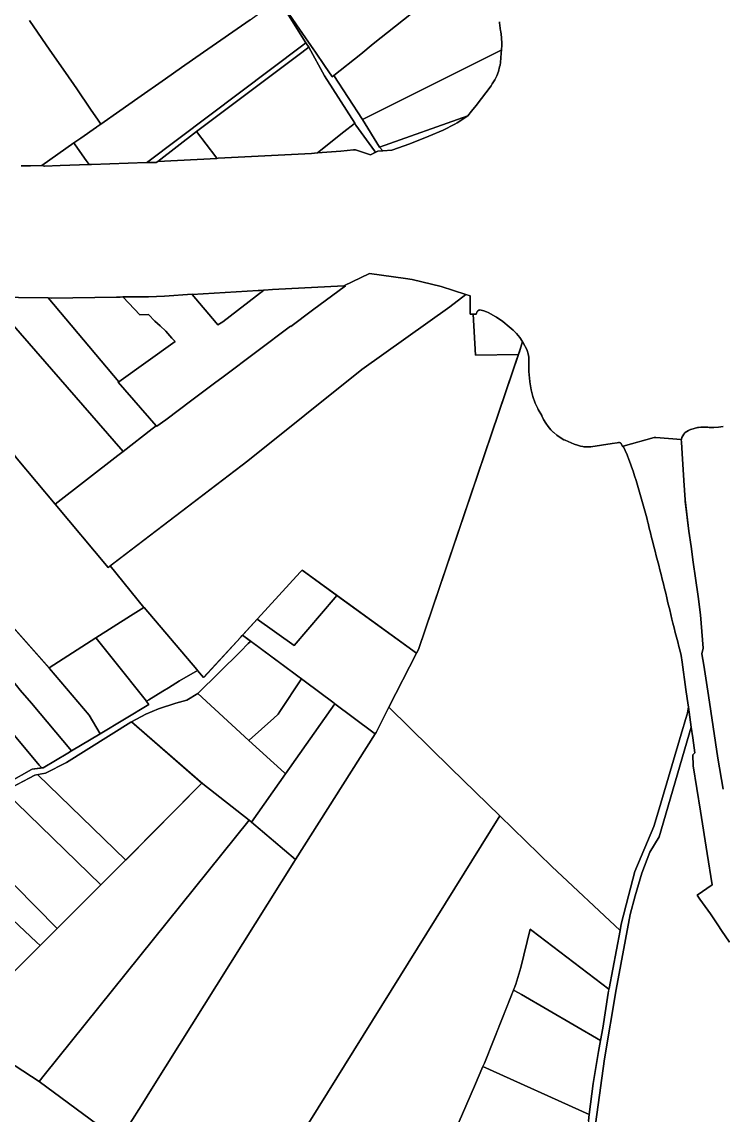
# Model space of a CAD drawing. Header units: metres. Extents: x 3 to 1005126, y 39 to 4383651.
# Drawn here: x 490610 to 491045, y 4369127 to 4369805 of the extents above; entities that cross this region are included whole.
import ezdxf

# ---------------------------------------------------------------- set-up
doc = ezdxf.new("R2010")
doc.units = ezdxf.units.M
doc.header["$MEASUREMENT"] = 0
doc.layers.add('TM_Llucmajor', color=7, linetype='Continuous')

msp = doc.modelspace()

# ---------------------------------------------------------------- linework, layer by layer
at = {"layer": 'TM_Llucmajor', "linetype": 'Continuous', "flags": 128}
for points in [[(490656.88, 4369739.67), (490659.26, 4369741.33), (490671.16, 4369749.61), (490682.24, 4369757.49), (490699.46, 4369769.58), (490709.28, 4369776.46), (490722.99, 4369785.96), (490751.86, 4369806.18), (490764.14, 4369814.88), (490763.89, 4369815.28), (490769.47, 4369818.89), (490770.49, 4369817.34), (490786.55, 4369791.82), (490783.81, 4369789.76), (490688.36, 4369718.04), (490687.66, 4369717.51), (490653.39, 4369716.44), (490652.01, 4369716.39), (490650.23, 4369718.86), (490643.3, 4369728.48), (490642.54, 4369729.75), (490646.86, 4369732.76), (490656.52, 4369739.41), (490656.88, 4369739.67)], [(490687.66, 4369717.51), (490688.36, 4369718.04), (490783.81, 4369789.76), (490786.55, 4369791.82), (490788.43, 4369789.19), (490781.43, 4369783.94), (490718.59, 4369736.8), (490694.55, 4369718.24), (490693.55, 4369717.53), (490688.33, 4369717.53), (490687.66, 4369717.51)], [(490732.11, 4369720.22), (490731.23, 4369720.17), (490730.58, 4369721.03), (490718.59, 4369736.8), (490781.43, 4369783.94), (490788.43, 4369789.19), (490798.14, 4369771.35), (490816.86, 4369741.96), (490816.47, 4369741.65), (490810.02, 4369736.54), (490794.78, 4369724.44), (490793.67, 4369723.55), (490790.02, 4369723.26), (490732.11, 4369720.22)], [(490832.19, 4369727.1), (490821.64, 4369744.36), (490907.72, 4369787.3), (490907.9, 4369787.39), (490907.64, 4369785.38), (490907.6, 4369782.51), (490907.3, 4369779.66), (490907, 4369777.94), (490906.76, 4369776.84), (490905.97, 4369774.08), (490904.94, 4369771.4), (490903.69, 4369768.82), (490902.21, 4369766.36), (490901.42, 4369765.22), (490892.16, 4369752.98), (490889.26, 4369749.42), (490886.92, 4369746.54), (490832.19, 4369727.1)], [(490793.67, 4369723.55), (490794.78, 4369724.44), (490810.02, 4369736.54), (490816.47, 4369741.65), (490816.86, 4369741.96), (490817.6, 4369740.8), (490829.1, 4369724.81), (490829.73, 4369723.95), (490826.57, 4369722.44), (490817.38, 4369725.45), (490816.88, 4369725.41), (490816.15, 4369725.35), (490808.14, 4369724.71), (490793.67, 4369723.55)], [(490834.37, 4369724.86), (490832.19, 4369727.1), (490886.92, 4369746.54), (490880.32, 4369742.27), (490878.89, 4369741.44), (490871.75, 4369737.73), (490862.82, 4369733.96), (490851.01, 4369729.22), (490839.88, 4369725.3), (490834.37, 4369724.86)], [(490694.55, 4369718.24), (490718.59, 4369736.8), (490730.58, 4369721.03), (490731.23, 4369720.17), (490694.55, 4369718.24)], [(490643.3, 4369728.48), (490650.23, 4369718.86), (490652.01, 4369716.39), (490639.97, 4369715.95), (490634.08, 4369715.73), (490624.26, 4369715.37), (490624.1, 4369715.37), (490622.7, 4369715.74), (490642.54, 4369729.75), (490643.3, 4369728.48)], [(490826.02, 4369648.81), (490848.43, 4369645.69), (490852.55, 4369644.9), (490870.48, 4369640.64), (490885.87, 4369635.7), (490875.91, 4369628.1), (490821.19, 4369589.07), (490750.45, 4369532.41), (490663.88, 4369466.38), (490630.96, 4369505.52), (490669.87, 4369535.76), (490673.12, 4369538.29), (490691.21, 4369552.34), (490693.72, 4369554.23), (490693.98, 4369553.93), (490699.53, 4369558.02), (490715.77, 4369570.15), (490729.78, 4369580.72), (490735.17, 4369584.69), (490777.05, 4369616.05), (490777.15, 4369615.92), (490790.54, 4369625.91), (490811.15, 4369641.15), (490810.1, 4369641.09), (490826.02, 4369648.81)], [(490672.94, 4369634.25), (490688.78, 4369634.21), (490688.96, 4369634.21), (490698.81, 4369634.67), (490715.88, 4369635.81), (490715.98, 4369635.7), (490730.85, 4369618.13), (490731.86, 4369616.94), (490734.89, 4369618.76), (490760.48, 4369638.33), (490760.58, 4369638.4), (490765.75, 4369638.69), (490810.1, 4369641.09), (490811.15, 4369641.15), (490790.54, 4369625.91), (490777.15, 4369615.92), (490777.05, 4369616.05), (490735.17, 4369584.69), (490729.78, 4369580.72), (490715.77, 4369570.15), (490699.53, 4369558.02), (490693.98, 4369553.93), (490693.72, 4369554.23), (490670.04, 4369581.33), (490670.35, 4369581.55), (490705.39, 4369606.52), (490704.43, 4369607.55), (490703.39, 4369608.58), (490699.54, 4369612.91), (490696.09, 4369616.16), (490692.88, 4369619.18), (490688.8, 4369623.22), (490683.53, 4369623.16), (490673.12, 4369634.06), (490672.94, 4369634.25)], [(490545.29, 4369608.55), (490545.26, 4369608.79), (490545.29, 4369610.23), (490545.51, 4369611.64), (490545.93, 4369613.01), (490546.25, 4369613.74), (490546.54, 4369614.31), (490547.33, 4369615.51), (490564.17, 4369627.29), (490564.71, 4369627.43), (490569.32, 4369628.66), (490580.57, 4369633.99), (490588.41, 4369633.99), (490589.66, 4369633.99), (490673.12, 4369538.29), (490669.87, 4369535.76), (490630.96, 4369505.52), (490607.44, 4369533.77), (490555.35, 4369596.52), (490555.49, 4369596.64), (490549.21, 4369603.87), (490545.31, 4369608.36), (490545.29, 4369608.55)], [(490673.12, 4369538.29), (490589.66, 4369633.99), (490626.51, 4369633.54), (490670.35, 4369581.55), (490670.04, 4369581.33), (490693.72, 4369554.23), (490691.21, 4369552.34), (490673.12, 4369538.29)], [(490670.35, 4369581.55), (490626.51, 4369633.54), (490628.56, 4369633.51), (490669.1, 4369634.03), (490671.31, 4369634.06), (490672.94, 4369634.25), (490673.12, 4369634.06), (490683.53, 4369623.16), (490688.8, 4369623.22), (490692.88, 4369619.18), (490696.09, 4369616.16), (490699.54, 4369612.91), (490703.39, 4369608.58), (490704.43, 4369607.55), (490705.39, 4369606.52), (490670.35, 4369581.55)], [(490665.05, 4369467.27), (490750.45, 4369532.41), (490821.19, 4369589.07), (490875.91, 4369628.1), (490885.87, 4369635.7), (490888.48, 4369634.86), (490888.56, 4369623.58), (490890.39, 4369623.58), (490891.74, 4369598.09), (490918.42, 4369598.49), (490856.41, 4369415.48), (490855.08, 4369413.11), (490784.13, 4369464.68), (490782.97, 4369463.39), (490756.49, 4369434.46), (490745.88, 4369422.85), (490723.37, 4369398.35), (490723.02, 4369397.98), (490719.21, 4369402.47), (490718.77, 4369402.99), (490686.11, 4369441.45), (490686.05, 4369441.52), (490665.05, 4369467.27)], [(490730.85, 4369618.13), (490715.98, 4369635.7), (490756.96, 4369638.1), (490758.04, 4369638.16), (490760.48, 4369638.33), (490734.89, 4369618.76), (490731.86, 4369616.94), (490730.85, 4369618.13)], [(490918.99, 4369600.19), (490918.42, 4369598.49), (490891.74, 4369598.09), (490890.39, 4369623.58), (490892.28, 4369623.58), (490892.84, 4369625.04), (490893.3, 4369625.55), (490893.87, 4369625.91), (490894.24, 4369626.03), (490894.54, 4369626.09), (490895.22, 4369626.07), (490895.37, 4369626.03), (490896.99, 4369625.59), (490898.7, 4369624.93), (490899.68, 4369624.44), (490904.32, 4369621.84), (490904.73, 4369621.59), (490908.72, 4369618.84), (490912.76, 4369615.55), (490915.1, 4369613.57), (490917.26, 4369611.39), (490919.22, 4369609.03), (490920.8, 4369606.78), (490920.97, 4369606.51), (490919.95, 4369603.01), (490918.99, 4369600.19)], [(490983.04, 4369541.41), (490983.5, 4369541.68), (490984.74, 4369538.95), (490985.91, 4369536.19), (490987.02, 4369533.4), (490988.05, 4369530.58), (490988.66, 4369528.82), (490989.61, 4369525.98), (490990.54, 4369523.12), (490991.45, 4369520.27), (490992.34, 4369517.4), (490993.21, 4369514.53), (490994.06, 4369511.65), (490994.89, 4369508.77), (490995.7, 4369505.88), (490996.49, 4369502.99), (490997.26, 4369500.09), (490998, 4369497.18), (490998.73, 4369494.27), (490998.86, 4369493.72), (490999.58, 4369490.81), (491000.31, 4369487.9), (491001.04, 4369484.99), (491001.78, 4369482.08), (491002.48, 4369479.41), (491003.23, 4369476.5), (491003.98, 4369473.6), (491004.72, 4369470.69), (491005.46, 4369467.78), (491006.2, 4369464.88), (491006.93, 4369461.96), (491007.66, 4369459.06), (491008.38, 4369456.14), (491009.1, 4369453.23), (491009.82, 4369450.32), (491010.53, 4369447.4), (491011.23, 4369444.49), (491011.59, 4369443.03), (491012.29, 4369440.11), (491013, 4369437.19), (491013.71, 4369434.28), (491014.32, 4369431.78), (491015.04, 4369428.87), (491015.76, 4369425.96), (491016.5, 4369423.05), (491017.24, 4369420.14), (491017.99, 4369417.24), (491018.75, 4369414.34), (491019.46, 4369411.62), (491020.01, 4369407.68), (491022.35, 4369390.65), (491023.13, 4369385), (491023.91, 4369379.61), (491023.24, 4369376.05), (491023.05, 4369375.25), (491021.55, 4369369.98), (491021.45, 4369369.68), (491020.48, 4369366.4), (491005.81, 4369316.67), (491002.52, 4369305.52), (490990.75, 4369277.8), (490986.76, 4369262.52), (490982.22, 4369245.11), (490981.48, 4369241.15), (490939.18, 4369280.71), (490906.8, 4369312.28), (490876.54, 4369341.77), (490838.04, 4369379.65), (490855.08, 4369413.11), (490856.41, 4369415.48), (490919.95, 4369603.01), (490920.97, 4369606.51), (490922.49, 4369603.85), (490922.65, 4369603.5), (490923.77, 4369601.07), (490923.84, 4369600.89), (490924.41, 4369598.9), (490924.78, 4369596.87), (490924.85, 4369596.24), (490924.95, 4369594.82), (490924.97, 4369593.99), (490924.94, 4369587.84), (490925.46, 4369581.71), (490925.47, 4369581.59), (490926.31, 4369576.53), (490927.42, 4369572.35), (490928.88, 4369568.28), (490930.36, 4369565.01), (490930.7, 4369564.35), (490932.85, 4369560.59), (490933, 4369560.35), (490934.08, 4369558.04), (490935.37, 4369555.83), (490936.83, 4369553.74), (490938.48, 4369551.79), (490940.02, 4369550.23), (490940.29, 4369549.99), (490942.24, 4369548.35), (490944.34, 4369546.89), (490946.55, 4369545.62), (490947.32, 4369545.24), (490953.11, 4369542.82), (490955.04, 4369542.11), (490957.02, 4369541.59), (490958.33, 4369541.36), (490959.05, 4369541.27), (490961.1, 4369541.15), (490963.15, 4369541.22), (490963.44, 4369541.25), (490976.6, 4369543.27), (490979.79, 4369543.76), (490980.43, 4369543.91), (490981.09, 4369543.87), (490981.45, 4369543.75), (490981.7, 4369543.63), (490982.15, 4369543.27), (490983.04, 4369541.41)], [(490627.12, 4369404.08), (490546.25, 4369495.09), (490545.49, 4369496), (490605.46, 4369536.17), (490607.44, 4369533.77), (490630.96, 4369505.52), (490663.88, 4369466.38), (490665.05, 4369467.27), (490686.05, 4369441.52), (490677.72, 4369436.33), (490656.18, 4369422.74), (490627.13, 4369404.08), (490627.12, 4369404.08)], [(490641.16, 4369352.64), (490616.21, 4369382.1), (490609.27, 4369390.29), (490606.88, 4369393.11), (490530.26, 4369483.59), (490529.21, 4369484.84), (490534.9, 4369488.91), (490537.73, 4369490.81), (490545.49, 4369496), (490546.25, 4369495.09), (490627.43, 4369403.72), (490652.01, 4369374.64), (490658.8, 4369363.2), (490641.16, 4369352.64)], [(490638.73, 4369351.19), (490623.43, 4369342.03), (490622.64, 4369341.92), (490621.09, 4369343.77), (490604.64, 4369363.4), (490601.86, 4369366.74), (490599.14, 4369370.01), (490557.24, 4369419.59), (490511.97, 4369472.51), (490516.71, 4369475.9), (490529.21, 4369484.84), (490530.26, 4369483.59), (490606.88, 4369393.11), (490609.27, 4369390.29), (490616.21, 4369382.1), (490641.16, 4369352.64), (490638.73, 4369351.19)], [(490782.97, 4369463.39), (490784.13, 4369464.68), (490805.75, 4369448.96), (490804.66, 4369447.78), (490779.25, 4369417.96), (490756.33, 4369434.28), (490756.49, 4369434.46), (490782.97, 4369463.39)], [(490855.08, 4369413.11), (490838.04, 4369379.65), (490830.05, 4369363.94), (490829.54, 4369363.15), (490828.13, 4369364.2), (490804.41, 4369381.82), (490804.02, 4369382.1), (490785.4, 4369395.94), (490747.22, 4369424.31), (490756.33, 4369434.28), (490779.25, 4369417.96), (490804.66, 4369447.78), (490805.75, 4369448.96), (490855.08, 4369413.11)], [(490672.03, 4369402.9), (490656.31, 4369422.57), (490656.18, 4369422.74), (490677.72, 4369436.33), (490686.05, 4369441.52), (490686.11, 4369441.45), (490718.77, 4369402.99), (490719.21, 4369402.47), (490708.19, 4369395.9), (490701.21, 4369391.66), (490697.79, 4369389.56), (490689.03, 4369384.18), (490687.58, 4369383.29), (490682.65, 4369389.6), (490672.03, 4369402.9)], [(490627.13, 4369404.08), (490656.18, 4369422.74), (490656.31, 4369422.57), (490672.03, 4369402.9), (490682.65, 4369389.6), (490687.58, 4369383.29), (490687.59, 4369383.27), (490689.08, 4369381.32), (490658.8, 4369363.2), (490652.01, 4369374.64), (490627.43, 4369403.72), (490627.12, 4369404.08), (490627.13, 4369404.08)], [(490622.64, 4369341.92), (490616.65, 4369341.11), (490616.18, 4369341.05), (490602.42, 4369333.08), (490546.46, 4369399.68), (490541.13, 4369406.03), (490543.92, 4369408.41), (490557.24, 4369419.59), (490599.14, 4369370.01), (490601.86, 4369366.74), (490604.64, 4369363.4), (490621.09, 4369343.77), (490622.64, 4369341.92)], [(490745.89, 4369414.29), (490750.79, 4369419.12), (490751.92, 4369420.24), (490752.25, 4369420.57), (490752.61, 4369420.3), (490785.4, 4369395.94), (490783.73, 4369397.15), (490770.39, 4369376.97), (490769.32, 4369375.36), (490769.16, 4369375.12), (490766.69, 4369372.91), (490751.41, 4369359.25), (490751.21, 4369359.06), (490719.47, 4369388.24), (490745.89, 4369414.29)], [(490804.02, 4369382.1), (490804.41, 4369381.82), (490773.82, 4369338.28), (490773.23, 4369338.83), (490751.21, 4369359.06), (490751.41, 4369359.25), (490766.69, 4369372.91), (490769.16, 4369375.12), (490769.32, 4369375.36), (490770.39, 4369376.97), (490783.73, 4369397.15), (490785.4, 4369395.94), (490804.02, 4369382.1)], [(490719.47, 4369388.24), (490751.21, 4369359.06), (490773.23, 4369338.83), (490773.82, 4369338.28), (490752.8, 4369308.38), (490752.32, 4369308.78), (490751.41, 4369309.55), (490722.49, 4369332.04), (490678.32, 4369370.55), (490687.21, 4369375.22), (490695.05, 4369378.6), (490705.9, 4369382.14), (490712.59, 4369383.98), (490719.47, 4369388.24)], [(490828.13, 4369364.2), (490829.54, 4369363.15), (490780.17, 4369285.23), (490752.8, 4369308.38), (490773.82, 4369338.28), (490804.41, 4369381.82), (490828.13, 4369364.2)], [(490838.04, 4369379.65), (490876.54, 4369341.77), (490906.8, 4369312.28), (490748.94, 4369058.24), (490670.74, 4369110.71), (490684.31, 4369132.33), (490691.76, 4369144.21), (490779.06, 4369283.39), (490780.17, 4369285.23), (490829.54, 4369363.15), (490830.05, 4369363.94), (490838.04, 4369379.65)], [(490674.7, 4369284.77), (490619.89, 4369337.81), (490624.84, 4369338.76), (490638.06, 4369345.3), (490677.83, 4369370.29), (490678.32, 4369370.55), (490721.95, 4369332.51), (490674.7, 4369284.77)], [(490618.25, 4369337.5), (490619.89, 4369337.81), (490674.7, 4369284.77), (490674.4, 4369284.47), (490659.22, 4369269.38), (490599.43, 4369327.53), (490618.25, 4369337.5)], [(490599.43, 4369327.53), (490659.22, 4369269.38), (490633.74, 4369243.92), (490632.22, 4369242.39), (490579.59, 4369295.57), (490579.49, 4369295.67), (490574.26, 4369300.67), (490567.55, 4369307.53), (490598, 4369326.77), (490599.43, 4369327.53)], [(490621.64, 4369231.74), (490633.74, 4369243.92), (490659.22, 4369269.38), (490674.4, 4369284.47), (490721.95, 4369332.51), (490722.49, 4369332.04), (490751.41, 4369309.55), (490624.09, 4369151.27), (490620.94, 4369147.36), (490590.94, 4369166.89), (490575.88, 4369184.25), (490575.11, 4369185.26), (490621.64, 4369231.74)], [(490567.55, 4369307.53), (490574.26, 4369300.67), (490579.49, 4369295.67), (490579.59, 4369295.57), (490632.22, 4369242.39), (490621.64, 4369231.74), (490619.3, 4369233.93), (490575.16, 4369275.48), (490572.27, 4369278.2), (490551.16, 4369298.14), (490567.55, 4369307.53)], [(490751.41, 4369309.55), (490780.17, 4369285.23), (490779.06, 4369283.39), (490691.76, 4369144.21), (490684.31, 4369132.33), (490670.74, 4369110.71), (490657.44, 4369120.5), (490620.94, 4369147.36), (490624.09, 4369151.27), (490751.41, 4369309.55)], [(490897.73, 4369159.87), (490897.32, 4369158.84), (490896.42, 4369156.77), (490891.11, 4369144.53), (490876.25, 4369110.26), (490875.31, 4369108.1), (490782.16, 4369022.3), (490770.91, 4369025.81), (490748.94, 4369058.24), (490906.8, 4369312.28), (490939.18, 4369280.71), (490981.48, 4369241.15), (490974.7, 4369205.17), (490974.61, 4369204.7), (490926.8, 4369241.06), (490925.72, 4369241.88), (490919.84, 4369218.06), (490916.76, 4369207.9), (490897.73, 4369159.87)], [(490575.11, 4369185.26), (490573.67, 4369187.14), (490563.5, 4369195.48), (490523.73, 4369234.32), (490570.11, 4369276.25), (490572.27, 4369278.2), (490575.16, 4369275.48), (490619.3, 4369233.93), (490621.64, 4369231.74), (490575.11, 4369185.26)], [(490919.84, 4369218.06), (490925.72, 4369241.88), (490926.8, 4369241.06), (490974.61, 4369204.7), (490974.14, 4369202.16), (490970.87, 4369180.46), (490969.44, 4369172.85), (490920.42, 4369201.31), (490918.44, 4369202.4), (490916.18, 4369203.65), (490915.27, 4369204.15), (490916.76, 4369207.9), (490919.84, 4369218.06)], [(490962.35, 4369127.03), (490896.42, 4369156.77), (490897.32, 4369158.84), (490915.27, 4369204.15), (490918.44, 4369202.4), (490920.42, 4369201.31), (490969.44, 4369172.85), (490968.15, 4369165.98), (490964.83, 4369146.23), (490962.35, 4369127.03)], [(490632.22, 4369022.49), (490558.29, 4369078.72), (490590.94, 4369166.89), (490620.94, 4369147.36), (490657.44, 4369120.5), (490669.9, 4369111.33), (490632.22, 4369022.49)], [(490955.12, 4369060.63), (490900.2, 4369093.01), (490875.31, 4369108.1), (490876.25, 4369110.26), (490891.11, 4369144.53), (490896.42, 4369156.77), (490962.35, 4369127.03), (490961.84, 4369123.09), (490955.12, 4369060.63)]]:
    msp.add_lwpolyline(points, close=True, dxfattribs=at)
for points in [[(490860.88, 4369817.11), (490828.3, 4369791.23), (490820.53, 4369784.72), (490803.92, 4369771.56), (490802.86, 4369770.72), (490802.59, 4369771.12), (490802.69, 4369771.2), (490798.52, 4369777.11), (490791.98, 4369786.71), (490791.36, 4369787.51), (490782.66, 4369800.25), (490769.74, 4369819.07)], [(490769.74, 4369819.07), (490782.66, 4369800.25), (490791.36, 4369787.51), (490791.98, 4369786.71), (490798.52, 4369777.11), (490802.69, 4369771.2), (490802.59, 4369771.12), (490802.86, 4369770.72), (490803.92, 4369771.56), (490821.64, 4369744.36), (490832.19, 4369727.1), (490834.37, 4369724.86), (490831.07, 4369724.59), (490829.73, 4369723.95), (490829.1, 4369724.81), (490817.6, 4369740.8), (490816.86, 4369741.96), (490798.14, 4369771.35), (490788.43, 4369789.19), (490786.55, 4369791.82), (490770.49, 4369817.34)], [(490906.66, 4369804.88), (490906.71, 4369804.23), (490907.31, 4369799.28), (490907.4, 4369798.79), (490907.9, 4369795.06), (490908.08, 4369791.3), (490908.07, 4369790.34), (490907.92, 4369787.53), (490907.9, 4369787.39), (490907.72, 4369787.3), (490821.64, 4369744.36), (490803.92, 4369771.56), (490820.53, 4369784.72), (490828.3, 4369791.23), (490860.88, 4369817.11)], [(490615.09, 4369805.66), (490627.72, 4369787.37), (490637.41, 4369773.47), (490644.47, 4369763.2), (490652.95, 4369750.66), (490657.54, 4369743.81), (490659.26, 4369741.33), (490656.88, 4369739.67), (490656.52, 4369739.41), (490646.86, 4369732.76), (490642.54, 4369729.75), (490622.7, 4369715.74), (490615.55, 4369715.62), (490609.82, 4369715.5)], [(490609.82, 4369715.5), (490615.55, 4369715.62), (490622.7, 4369715.74), (490624.1, 4369715.37), (490624.26, 4369715.37), (490634.08, 4369715.73), (490639.97, 4369715.95), (490652.01, 4369716.39), (490653.39, 4369716.44), (490687.66, 4369717.51), (490688.33, 4369717.53), (490693.55, 4369717.53), (490694.55, 4369718.24), (490731.23, 4369720.17), (490732.11, 4369720.22), (490790.02, 4369723.26), (490793.67, 4369723.55), (490808.14, 4369724.71), (490816.15, 4369725.35), (490816.88, 4369725.41), (490817.38, 4369725.45), (490826.57, 4369722.44), (490831.07, 4369724.59), (490834.37, 4369724.86), (490839.88, 4369725.3), (490851.01, 4369729.22), (490862.82, 4369733.96), (490871.75, 4369737.73), (490878.89, 4369741.44), (490880.32, 4369742.27), (490886.92, 4369746.54), (490889.26, 4369749.42), (490892.16, 4369752.98), (490901.42, 4369765.22), (490902.21, 4369766.36), (490903.69, 4369768.82), (490904.94, 4369771.4), (490905.97, 4369774.08), (490906.76, 4369776.84), (490907, 4369777.94), (490907.3, 4369779.66), (490907.6, 4369782.51), (490907.64, 4369785.38), (490907.9, 4369787.39), (490907.92, 4369787.53), (490908.07, 4369790.34), (490908.08, 4369791.3), (490907.9, 4369795.06), (490907.4, 4369798.79), (490907.31, 4369799.28), (490906.71, 4369804.23), (490906.66, 4369804.88)], [(490751.86, 4369806.18), (490722.99, 4369785.96), (490709.28, 4369776.46), (490699.46, 4369769.58), (490682.24, 4369757.49), (490671.16, 4369749.61), (490659.26, 4369741.33), (490657.54, 4369743.81), (490652.95, 4369750.66), (490644.47, 4369763.2), (490637.41, 4369773.47), (490627.72, 4369787.37), (490615.09, 4369805.66)], [(491045.49, 4369553.77), (491042.63, 4369553.33), (491039.75, 4369553.14), (491036.86, 4369553.2), (491035.88, 4369553.32), (491033.75, 4369553.45), (491031.63, 4369553.37), (491030.06, 4369553.18), (491029.52, 4369553.09), (491027.45, 4369552.61), (491027.45, 4369552.61), (491025.44, 4369551.94), (491025.1, 4369551.85), (491023.94, 4369551.41), (491022.86, 4369550.79), (491021.89, 4369550), (491021.67, 4369549.77), (491021.07, 4369549.07), (491020.4, 4369548.02), (491019.91, 4369546.87), (491019.63, 4369545.75), (491019.46, 4369545.78), (491003.74, 4369547.01), (491002.56, 4369547.01), (490983.5, 4369541.68), (490983.04, 4369541.41), (490982.15, 4369543.27), (490981.7, 4369543.63), (490981.45, 4369543.75), (490981.09, 4369543.87), (490980.43, 4369543.91), (490979.79, 4369543.76), (490976.6, 4369543.27), (490963.44, 4369541.25), (490963.15, 4369541.22), (490961.1, 4369541.15), (490959.05, 4369541.27), (490958.33, 4369541.36), (490957.02, 4369541.59), (490955.04, 4369542.11), (490953.11, 4369542.82), (490947.32, 4369545.24), (490946.55, 4369545.62), (490944.34, 4369546.89), (490942.24, 4369548.35), (490940.29, 4369549.99), (490940.02, 4369550.23), (490938.48, 4369551.79), (490936.83, 4369553.74), (490935.37, 4369555.83), (490934.08, 4369558.04), (490933, 4369560.35), (490932.85, 4369560.59), (490930.7, 4369564.35), (490930.36, 4369565.01), (490928.88, 4369568.28), (490927.42, 4369572.35), (490926.31, 4369576.53), (490925.47, 4369581.59), (490925.46, 4369581.71), (490924.94, 4369587.84), (490924.97, 4369593.99), (490924.95, 4369594.82), (490924.85, 4369596.24), (490924.78, 4369596.87), (490924.41, 4369598.9), (490923.84, 4369600.89), (490923.77, 4369601.07), (490922.65, 4369603.5), (490922.49, 4369603.85), (490920.97, 4369606.51), (490920.8, 4369606.78), (490919.22, 4369609.03), (490917.26, 4369611.39), (490915.1, 4369613.57), (490912.76, 4369615.55), (490908.72, 4369618.84), (490904.73, 4369621.59), (490904.32, 4369621.84), (490899.68, 4369624.44), (490898.7, 4369624.93), (490896.99, 4369625.59), (490895.37, 4369626.03), (490895.22, 4369626.07), (490894.54, 4369626.09), (490894.24, 4369626.03), (490893.87, 4369625.91), (490893.3, 4369625.55), (490892.84, 4369625.04), (490892.28, 4369623.58), (490888.56, 4369623.58), (490888.48, 4369634.86), (490885.87, 4369635.7), (490870.48, 4369640.64), (490852.55, 4369644.9), (490848.43, 4369645.69), (490826.02, 4369648.81), (490810.1, 4369641.09), (490765.75, 4369638.69), (490760.58, 4369638.4), (490760.48, 4369638.33), (490758.04, 4369638.16), (490756.96, 4369638.1), (490715.98, 4369635.7), (490715.88, 4369635.81), (490698.81, 4369634.67), (490688.96, 4369634.21), (490672.94, 4369634.25), (490671.31, 4369634.06), (490669.1, 4369634.03), (490628.56, 4369633.51), (490626.51, 4369633.54), (490589.66, 4369633.99)], [(491045.5, 4369328.75), (491042.14, 4369348.12), (491039.21, 4369367.38), (491036.39, 4369386.81), (491033.45, 4369405.63), (491032.23, 4369412.75), (491033.02, 4369416.21), (491031.38, 4369436.94), (491030.05, 4369448.24), (491028.39, 4369459.69), (491026.92, 4369469.63), (491025.54, 4369479.43), (491024.13, 4369488.94), (491021.92, 4369507.57), (491021.82, 4369508.31), (491021.12, 4369520.23), (491019.97, 4369536.94), (491019.67, 4369544.06), (491019.46, 4369545.78), (491019.63, 4369545.75), (491019.91, 4369546.87), (491020.4, 4369548.02), (491021.07, 4369549.07), (491021.67, 4369549.77), (491021.89, 4369550), (491022.86, 4369550.79), (491023.94, 4369551.41), (491025.1, 4369551.85), (491025.44, 4369551.94), (491027.45, 4369552.61), (491029.52, 4369553.09), (491030.06, 4369553.18), (491031.63, 4369553.37), (491033.75, 4369553.45), (491035.88, 4369553.32), (491036.86, 4369553.2), (491039.75, 4369553.14), (491042.63, 4369553.33), (491045.49, 4369553.77)], [(491049.49, 4369233.81), (491044.46, 4369241.1), (491042.18, 4369244.53), (491037.55, 4369251.41), (491030.93, 4369260.59), (491029.29, 4369262.99), (491038.57, 4369269.35), (491035.59, 4369288.87), (491031.41, 4369315.15), (491026.78, 4369343.21), (491026.71, 4369350.08), (491027.99, 4369351.4), (491026.65, 4369360.65), (491025.69, 4369367.31), (491023.91, 4369379.61), (491023.13, 4369385), (491022.35, 4369390.65), (491020.01, 4369407.68), (491020.01, 4369407.68), (491019.46, 4369411.62), (491018.75, 4369414.34), (491017.99, 4369417.24), (491017.24, 4369420.14), (491016.5, 4369423.05), (491015.76, 4369425.96), (491015.04, 4369428.87), (491014.32, 4369431.78), (491013.71, 4369434.28), (491013, 4369437.19), (491012.29, 4369440.11), (491011.59, 4369443.03), (491011.23, 4369444.49), (491010.53, 4369447.4), (491009.82, 4369450.32), (491009.1, 4369453.23), (491008.38, 4369456.14), (491007.66, 4369459.06), (491006.93, 4369461.96), (491006.2, 4369464.88), (491005.46, 4369467.78), (491004.72, 4369470.69), (491003.98, 4369473.6), (491003.23, 4369476.5), (491002.48, 4369479.41), (491001.78, 4369482.08), (491001.04, 4369484.99), (491000.31, 4369487.9), (490999.58, 4369490.81), (490998.86, 4369493.72), (490998.73, 4369494.27), (490998, 4369497.18), (490997.26, 4369500.09), (490996.49, 4369502.99), (490995.7, 4369505.88), (490994.89, 4369508.77), (490994.06, 4369511.65), (490993.21, 4369514.53), (490992.34, 4369517.4), (490991.45, 4369520.27), (490990.54, 4369523.12), (490989.61, 4369525.98), (490988.66, 4369528.82), (490988.05, 4369530.58), (490987.02, 4369533.4), (490985.91, 4369536.19), (490984.74, 4369538.95), (490983.5, 4369541.68), (491002.56, 4369547.01), (491003.74, 4369547.01), (491019.46, 4369545.78), (491019.67, 4369544.06), (491019.97, 4369536.94), (491021.12, 4369520.23), (491021.82, 4369508.31), (491024.13, 4369488.94), (491025.54, 4369479.43), (491026.92, 4369469.63), (491028.39, 4369459.69), (491030.05, 4369448.24), (491031.38, 4369436.94), (491033.02, 4369416.21), (491032.23, 4369412.75), (491033.45, 4369405.63), (491036.39, 4369386.81), (491039.21, 4369367.38), (491042.14, 4369348.12), (491045.5, 4369328.75)], [(490602.42, 4369333.08), (490616.18, 4369341.05), (490616.65, 4369341.11), (490623.43, 4369342.03), (490638.73, 4369351.19), (490641.16, 4369352.64), (490658.8, 4369363.2), (490689.08, 4369381.32), (490689.08, 4369381.32), (490687.59, 4369383.27), (490687.58, 4369383.29), (490689.03, 4369384.18), (490697.79, 4369389.56), (490701.21, 4369391.66), (490708.19, 4369395.9), (490719.21, 4369402.47), (490723.02, 4369397.98), (490745.88, 4369422.85), (490746.98, 4369424.05), (490747.22, 4369424.31), (490752.25, 4369420.57), (490751.92, 4369420.24), (490750.79, 4369419.12), (490745.89, 4369414.29), (490719.47, 4369388.24), (490712.59, 4369383.98), (490705.9, 4369382.14), (490695.05, 4369378.6), (490687.21, 4369375.22), (490678.32, 4369370.55), (490677.83, 4369370.29), (490638.06, 4369345.3), (490624.84, 4369338.76), (490618.25, 4369337.5), (490598, 4369326.77)], [(490961.84, 4369123.09), (490962.35, 4369127.03), (490964.83, 4369146.23), (490968.15, 4369165.98), (490969.44, 4369172.85), (490970.87, 4369180.46), (490974.14, 4369202.16), (490974.7, 4369205.17), (490981.48, 4369241.15), (490982.22, 4369245.11), (490986.76, 4369262.52), (490990.75, 4369277.8), (491002.52, 4369305.52), (491005.81, 4369316.67), (491020.48, 4369366.4), (491021.45, 4369369.68), (491021.55, 4369369.98), (491023.05, 4369375.25), (491023.24, 4369376.05), (491023.91, 4369379.61), (491025.69, 4369367.31), (491025.69, 4369367.31), (491005.81, 4369299.13), (491000.03, 4369289.67), (490994.96, 4369276.66), (490990.94, 4369262.56), (490987.75, 4369250.95), (490978.98, 4369204.44), (490971.9, 4369161.56), (490963.22, 4369098.35)], [(490963.22, 4369098.35), (490971.9, 4369161.56), (490978.98, 4369204.44), (490987.75, 4369250.95), (490990.94, 4369262.56), (490994.96, 4369276.66), (491000.03, 4369289.67), (491005.81, 4369299.13), (491025.69, 4369367.31), (491026.65, 4369360.65), (491027.99, 4369351.4), (491026.71, 4369350.08), (491026.78, 4369343.21), (491031.41, 4369315.15), (491035.59, 4369288.87), (491038.57, 4369269.35), (491029.29, 4369262.99), (491030.93, 4369260.59), (491037.55, 4369251.41), (491042.18, 4369244.53), (491044.46, 4369241.1), (491049.49, 4369233.81)]]:
    msp.add_lwpolyline(points, dxfattribs=at)

doc.saveas('drawing.dxf')
